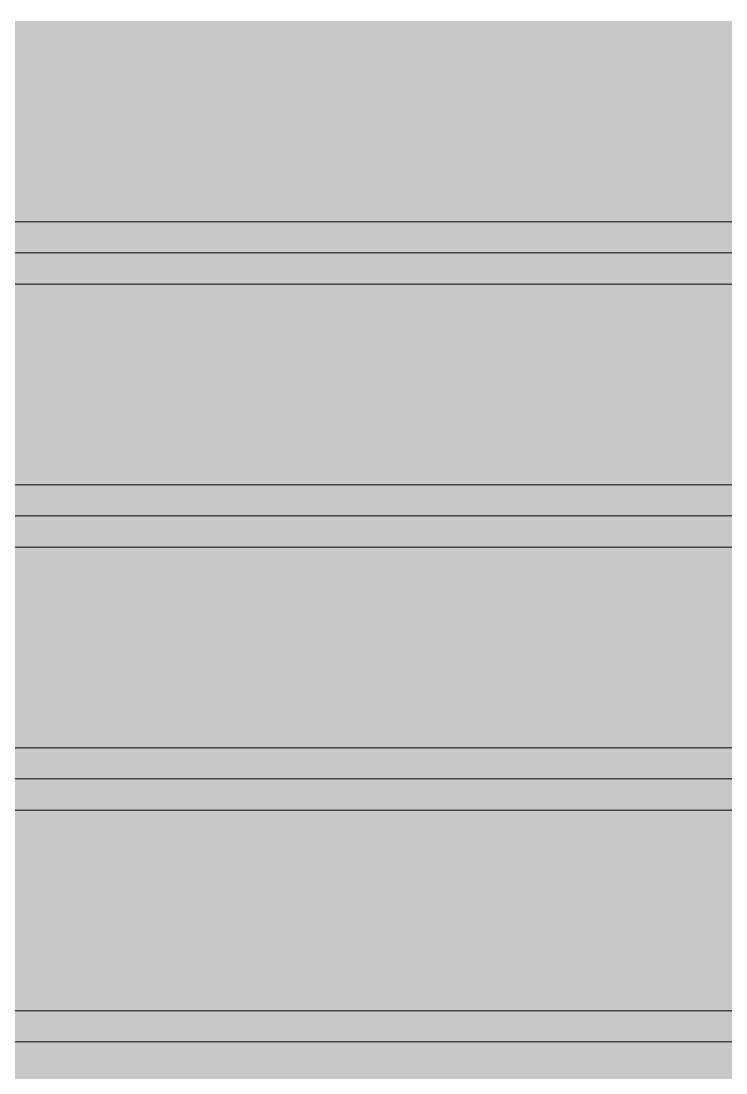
# Model space of a CAD drawing. Header units: inches. Extents: x 1718 to 6958, y -253 to 585.
# Drawn here: x 3115.73 to 3126.45, y 277.8 to 293.8 of the extents above; entities that cross this region are included whole.
import ezdxf

# ---------------------------------------------------------------- set-up
doc = ezdxf.new("R2010")
doc.units = ezdxf.units.IN
doc.header["$MEASUREMENT"] = 0
for name, color, linetype, lineweight in [('A-DOOR-7', 31, 'Continuous', 9), ('A-DOOR-GLAZ', 31, 'Continuous', 9), ('A-FLOR-HRAL', 11, 'Continuous', 9)]:
    doc.layers.add(name, color=color, linetype=linetype, lineweight=lineweight)

# ---------------------------------------------------------------- blocks, each defined once
blk = doc.blocks.new('Door-Sliding-Marvin-2_Panel_Patio_Door-Essential - MARVIN ESSENTIAL SLIDING - 6_-0_X6_-10_ - 3RD FLOOR-3344871-BUILDING ELEVATION - COURTYARD - LOOKING WEST')
at = {"layer": 'A-DOOR-GLAZ'}
h = blk.add_hatch(color=256, dxfattribs=at)
h.paths.add_polyline_path([(3133.561, 270.75), (3133.561, 273.803), (3102.561, 273.803), (3102.561, 270.75), (3133.51, 270.75)], flags=0)
h.paths.add_polyline_path([(3108.372, 274.75), (3133.561, 274.75), (3133.561, 277.803), (3102.561, 277.803), (3102.561, 274.75), (3106.717, 274.75)], flags=0)
h.paths.add_polyline_path([(3110.717, 278.75), (3133.561, 278.75), (3133.561, 281.803), (3102.561, 281.803), (3102.561, 278.75)], flags=0)
h.paths.add_polyline_path([(3102.561, 282.75), (3133.561, 282.75), (3133.561, 285.803), (3102.561, 285.803)], flags=0)
h.paths.add_polyline_path([(3116.752, 286.75), (3133.561, 286.75), (3133.561, 289.803), (3102.561, 289.803), (3102.561, 286.75)], flags=0)
h.paths.add_polyline_path([(3133.51, 290.75), (3133.561, 290.75), (3133.561, 293.803), (3102.561, 293.803), (3102.561, 290.75), (3122.717, 290.75)], flags=0)
h.paths.add_polyline_path([(3133.561, 294.75), (3133.561, 297.803), (3102.561, 297.803), (3102.561, 294.75), (3133.51, 294.75)], flags=0)
h.paths.add_polyline_path([(3133.561, 298.75), (3133.561, 301.803), (3102.561, 301.803), (3102.561, 298.75), (3133.51, 298.75)], flags=0)
h.paths.add_polyline_path([(3102.561, 302.75), (3133.561, 302.75), (3133.561, 305.803), (3102.561, 305.803)], flags=0)
h.paths.add_polyline_path([(3133.561, 306.75), (3133.561, 308.405), (3102.561, 308.405), (3102.561, 306.75), (3133.51, 306.75)], flags=0)
h.paths.add_polyline_path([(3133.51, 309), (3133.561, 309), (3133.561, 345.156), (3102.561, 345.156), (3102.561, 309)], flags=0)
blk = doc.blocks.new('Railing - Railing-3282643-BUILDING ELEVATION - COURTYARD - LOOKING WEST')
at = {"layer": 'A-FLOR-HRAL'}
h = blk.add_hatch(color=256, dxfattribs=at)
h.paths.add_polyline_path([(3102.061, 290.277), (3140.94, 290.277), (3140.94, 290.75), (3094.877, 290.75), (3094.877, 290.277), (3101.967, 290.277)], flags=0)
h.paths.add_polyline_path([(3173.635, 290.277), (3173.162, 290.75), (3173.162, 290.277)], flags=0)
h.paths.add_polyline_path([(3066.404, 290.277), (3093.696, 290.277), (3093.696, 290.75), (3063.837, 290.75), (3063.363, 290.277), (3066.374, 290.277)], flags=0)
h.paths.add_polyline_path([(3171.98, 290.277), (3171.98, 290.75), (3142.121, 290.75), (3142.121, 290.277), (3167.027, 290.277)], flags=0)
h = blk.add_hatch(color=256, dxfattribs=at)
h.paths.add_polyline_path([(3065.648, 289.803), (3093.696, 289.803), (3093.696, 290.277), (3063.363, 290.277), (3063.837, 289.803), (3065.436, 289.803)], flags=0)
h.paths.add_polyline_path([(3173.162, 289.803), (3173.635, 290.277), (3173.162, 290.277)], flags=0)
h.paths.add_polyline_path([(3171.98, 289.803), (3171.98, 290.277), (3142.121, 290.277), (3142.121, 289.803), (3167.027, 289.803)], flags=0)
h.paths.add_polyline_path([(3140.94, 289.803), (3140.94, 290.277), (3094.877, 290.277), (3094.877, 289.803), (3136.936, 289.803)], flags=0)
h = blk.add_hatch(color=256, dxfattribs=at)
h.paths.add_polyline_path([(3099.993, 286.277), (3140.94, 286.277), (3140.94, 286.75), (3094.877, 286.75), (3094.877, 286.277), (3099.895, 286.277)], flags=0)
h.paths.add_polyline_path([(3173.635, 286.277), (3173.162, 286.75), (3173.162, 286.277)], flags=0)
h.paths.add_polyline_path([(3065.615, 286.277), (3093.696, 286.277), (3093.696, 286.75), (3063.837, 286.75), (3063.363, 286.277), (3065.436, 286.277)], flags=0)
h.paths.add_polyline_path([(3171.98, 286.277), (3171.98, 286.75), (3142.121, 286.75), (3142.121, 286.277), (3167.027, 286.277)], flags=0)
h = blk.add_hatch(color=256, dxfattribs=at)
h.paths.add_polyline_path([(3100.405, 285.803), (3140.94, 285.803), (3140.94, 286.277), (3094.877, 286.277), (3094.877, 285.803), (3099.993, 285.803)], flags=0)
h.paths.add_polyline_path([(3065.611, 285.803), (3093.696, 285.803), (3093.696, 286.277), (3063.363, 286.277), (3063.837, 285.803), (3065.436, 285.803)], flags=0)
h.paths.add_polyline_path([(3173.162, 285.803), (3173.635, 286.277), (3173.162, 286.277)], flags=0)
h.paths.add_polyline_path([(3171.98, 285.803), (3171.98, 286.277), (3142.121, 286.277), (3142.121, 285.803), (3167.027, 285.803)], flags=0)
h = blk.add_hatch(color=256, dxfattribs=at)
h.paths.add_polyline_path([(3065.614, 282.277), (3093.696, 282.277), (3093.696, 282.75), (3063.837, 282.75), (3063.363, 282.277), (3065.578, 282.277)], flags=0)
h.paths.add_polyline_path([(3173.635, 282.277), (3173.162, 282.75), (3173.162, 282.277)], flags=0)
h.paths.add_polyline_path([(3171.98, 282.277), (3171.98, 282.75), (3142.121, 282.75), (3142.121, 282.277), (3167.027, 282.277)], flags=0)
h.paths.add_polyline_path([(3140.94, 282.277), (3140.94, 282.75), (3094.877, 282.75), (3094.877, 282.277), (3136.936, 282.277)], flags=0)
h = blk.add_hatch(color=256, dxfattribs=at)
h.paths.add_polyline_path([(3065.609, 281.803), (3093.696, 281.803), (3093.696, 282.277), (3063.363, 282.277), (3063.837, 281.803), (3065.574, 281.803)], flags=0)
h.paths.add_polyline_path([(3173.162, 281.803), (3173.635, 282.277), (3173.162, 282.277)], flags=0)
h.paths.add_polyline_path([(3171.98, 281.803), (3171.98, 282.277), (3142.121, 282.277), (3142.121, 281.803), (3167.027, 281.803)], flags=0)
h.paths.add_polyline_path([(3140.94, 281.803), (3140.94, 282.277), (3094.877, 282.277), (3094.877, 281.803), (3136.936, 281.803)], flags=0)
h = blk.add_hatch(color=256, dxfattribs=at)
h.paths.add_polyline_path([(3065.567, 278.277), (3093.696, 278.277), (3093.696, 278.75), (3063.837, 278.75), (3063.363, 278.277), (3065.541, 278.277)], flags=0)
h.paths.add_polyline_path([(3173.635, 278.277), (3173.162, 278.75), (3173.162, 278.277)], flags=0)
h.paths.add_polyline_path([(3171.98, 278.277), (3171.98, 278.75), (3142.121, 278.75), (3142.121, 278.277), (3167.027, 278.277)], flags=0)
h.paths.add_polyline_path([(3140.94, 278.277), (3140.94, 278.75), (3094.877, 278.75), (3094.877, 278.277), (3136.936, 278.277)], flags=0)
h = blk.add_hatch(color=256, dxfattribs=at)
h.paths.add_polyline_path([(3065.562, 277.803), (3093.696, 277.803), (3093.696, 278.277), (3063.363, 278.277), (3063.837, 277.803), (3065.537, 277.803)], flags=0)
h.paths.add_polyline_path([(3173.162, 277.803), (3173.635, 278.277), (3173.162, 278.277)], flags=0)
h.paths.add_polyline_path([(3171.98, 277.803), (3171.98, 278.277), (3142.121, 278.277), (3142.121, 277.803), (3167.027, 277.803)], flags=0)
h.paths.add_polyline_path([(3140.94, 277.803), (3140.94, 278.277), (3094.877, 278.277), (3094.877, 277.803), (3136.936, 277.803)], flags=0)
for p, q in [((3094.877, 290.75), (3140.94, 290.75)), ((3140.94, 290.277), (3094.877, 290.277)), ((3140.94, 289.803), (3094.877, 289.803)), ((3094.877, 286.75), (3140.94, 286.75)), ((3140.94, 286.277), (3094.877, 286.277)), ((3140.94, 285.803), (3094.877, 285.803)), ((3094.877, 282.75), (3140.94, 282.75)), ((3140.94, 282.277), (3094.877, 282.277)), ((3140.94, 281.803), (3094.877, 281.803)), ((3094.877, 278.75), (3140.94, 278.75)), ((3140.94, 278.277), (3094.877, 278.277))]:
    blk.add_line(p, q, dxfattribs=at)

msp = doc.modelspace()

# ---------------------------------------------------------------- block references
at = {"layer": 'A-DOOR-7'}
msp.add_blockref('Door-Sliding-Marvin-2_Panel_Patio_Door-Essential - MARVIN ESSENTIAL SLIDING - 6_-0_X6_-10_ - 3RD FLOOR-3344871-BUILDING ELEVATION - COURTYARD - LOOKING WEST', (0, 0), dxfattribs=at)
at = {"layer": 'A-FLOR-HRAL'}
msp.add_blockref('Railing - Railing-3282643-BUILDING ELEVATION - COURTYARD - LOOKING WEST', (0, 0), dxfattribs=at)

doc.saveas('drawing.dxf')
